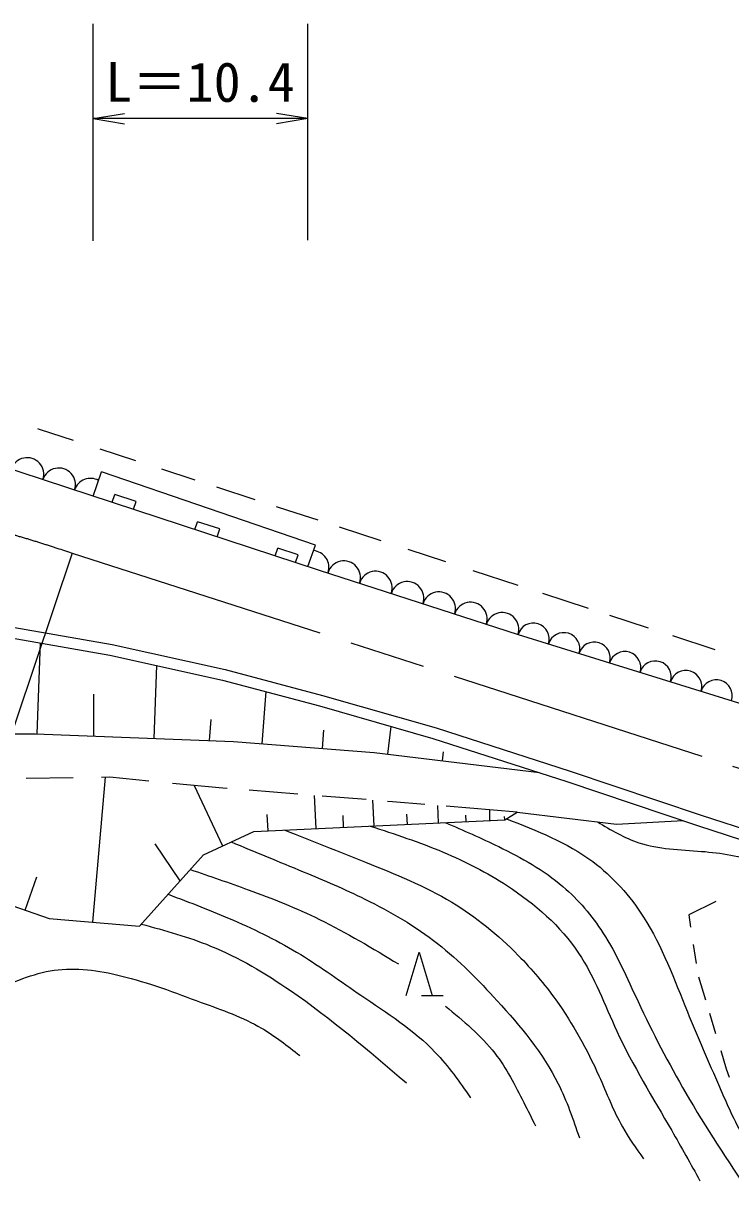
# Model space of a CAD drawing. Units: millimetres, scale not verified. Extents: x 40000 to 680000, y 20000 to 380000.
# Drawn here: x 290210 to 322796, y 269212 to 323824 of the extents above; entities that cross this region are included whole.
import ezdxf
from ezdxf.enums import TextEntityAlignment as Align

# ---------------------------------------------------------------- set-up
doc = ezdxf.new("R2010")
doc.units = ezdxf.units.MM
doc.header["$LTSCALE"] = 1000
doc.linetypes.add('CHAIN', pattern=[18.5, 12, -1.5, 3.5, -1.5])
for name, color, linetype, lineweight in [('M-BGD', 7, 'Continuous', 25), ('M-BMK', 2, 'CHAIN', 13), ('M-STR-HTXT', 7, 'Continuous', 13), ('M-STR-STR3', 7, 'Continuous', 25)]:
    doc.layers.add(name, color=color, linetype=linetype, lineweight=lineweight)
doc.styles.add('ＭＳ ゴシック', font='')
doc.styles.get('ＭＳ ゴシック').set_extended_font_data('MS Gothic')

msp = doc.modelspace()

# ---------------------------------------------------------------- linework, layer by layer
at = {"layer": 'M-BGD'}
for p, q in [((290943, 305104), (290864, 305127)), ((292513, 304592), (290943, 305104)), ((295387, 303654), (293735, 304193)), ((288178, 303746), (303842, 298606)), ((298113, 302765), (296576, 303266)), ((295393, 301776), (294414, 302097)), ((300891, 301858), (299123, 302435)), ((302387, 301370), (301872, 301538)), ((303786, 300914), (302387, 301370)), ((299251, 300510), (298224, 300847)), ((306691, 299965), (304766, 300594)), ((302868, 299323), (301925, 299632)), ((309680, 298990), (307943, 299557)), ((303842, 298606), (313008, 295648)), ((313016, 297901), (310944, 298578)), ((316258, 296843), (314153, 297530)), ((288893, 296124), (294285, 295174)), ((319026, 295940), (317238, 296523)), ((288814, 295630), (294188, 294683)), ((313008, 295648), (332697, 289537)), ((322100, 294936), (320142, 295575)), ((290972, 295250), (290820, 291057)), ((294285, 295174), (299500, 294024)), ((294188, 294683), (299382, 293538)), ((296330, 294211), (296205, 290847)), ((299500, 294024), (303986, 292831)), ((299382, 293538), (303853, 292349)), ((293438, 290955), (293438, 292881)), ((301369, 293010), (301191, 290602)), ((303986, 292831), (309224, 291328)), ((303853, 292349), (309078, 290850)), ((298782, 290747), (298855, 291722)), ((303985, 290384), (304048, 291231)), ((307147, 291404), (306990, 290122)), ((309224, 291328), (315411, 289340)), ((283137, 291060), (290748, 291060)), ((290748, 291060), (299881, 290704)), ((299881, 290704), (306376, 290197)), ((309078, 290850), (315255, 288865)), ((306376, 290197), (313999, 289268)), ((309518, 289814), (309568, 290226)), ((292497, 289028), (290329, 288992)), ((293961, 289052), (293387, 282363)), ((294180, 289055), (293795, 289049)), ((295981, 288880), (294180, 289055)), ((315411, 289340), (321444, 287306)), ((299390, 288549), (297077, 288774)), ((298074, 288677), (299372, 285886)), ((299600, 288532), (299390, 288549)), ((302848, 288273), (300607, 288452)), ((315255, 288865), (321287, 286832)), ((303610, 288210), (303681, 286687)), ((306001, 288021), (303974, 288183)), ((306301, 287998), (306353, 286810)), ((307221, 287924), (306986, 287943)), ((308716, 287800), (307221, 287924)), ((301480, 286585), (301445, 287332)), ((304964, 286746), (304938, 287293)), ((307904, 286882), (307882, 287346)), ((309294, 287750), (309325, 286948)), ((312967, 287448), (309696, 287719)), ((310610, 287007), (310596, 287298)), ((311697, 287553), (311697, 287058)), ((312402, 287090), (312967, 287448)), ((312967, 287448), (317548, 286888)), ((321444, 287306), (333090, 283505)), ((300820, 286554), (312402, 287090)), ((312392, 287090), (312385, 287248)), ((317548, 286888), (320621, 287056)), ((321287, 286832), (332935, 283030)), ((298497, 285483), (300820, 286554)), ((281705, 285899), (291381, 282535)), ((295550, 282178), (298497, 285483)), ((290274, 282920), (290817, 284461)), ((322133, 283316), (320876, 282702)), ((291381, 282535), (295550, 282178)), ((320876, 282702), (320965, 282139)), ((321089, 281346), (321227, 280469)), ((307849, 278984), (308449, 280984)), ((308449, 280984), (309049, 278984)), ((321326, 279845), (321645, 278789)), ((308549, 278984), (309549, 278984)), ((321833, 278170), (322119, 277228)), ((322356, 276445), (322610, 275608)), ((322610, 275608), (322747, 275223))]:
    msp.add_line(p, q, dxfattribs=at)
at = {"layer": 'M-BGD', "lineweight": 13}
for p, q in [((293417, 302026), (293805, 303151)), ((303666, 299769), (293805, 303151)), ((294291, 301740), (294414, 302097)), ((295269, 301419), (295393, 301776)), ((298101, 300490), (298224, 300847)), ((299128, 300153), (299251, 300510)), ((301802, 299276), (301925, 299632)), ((302745, 298966), (302868, 299323)), ((303313, 298779), (303666, 299769)), ((297422, 284277), (296276, 285978))]:
    msp.add_line(p, q, dxfattribs=at)
at = {"layer": 'M-BGD'}
for centre, radius, start, end in [((290369, 303032), 768, 341.9351, 161.9351), ((291830, 302555), 768, 341.9351, 161.9351), ((293290, 302079), 768, 60.6794, 161.9351), ((303514, 298744), 768, 341.9351, 85.5395), ((304975, 298268), 768, 341.9351, 161.9351), ((306435, 297791), 768, 341.9351, 161.9351), ((307896, 297315), 768, 341.9351, 161.9351), ((309356, 296839), 768, 341.9351, 161.9351), ((310817, 296362), 768, 341.9351, 161.9351), ((312278, 295886), 768, 341.9351, 161.9351), ((313711, 295429), 736, 342.7585, 162.7585), ((315117, 294993), 736, 342.7585, 162.7585), ((316524, 294557), 736, 342.7585, 162.7585), ((317930, 294120), 736, 342.7585, 162.7585), ((319336, 293684), 736, 342.7585, 162.7585), ((320743, 293247), 736, 342.7585, 162.7585), ((322149, 292811), 736, 342.7585, 162.7585)]:
    msp.add_arc(centre, radius, start, end, dxfattribs=at)
for points, knots in [([(306190, 286803), (307324, 286432), (308457, 286060), (309553, 285601), (310579, 285171), (311571, 284663), (312513, 284048), (313787, 283217), (314967, 282190), (315798, 280944), (316537, 279836), (316999, 278554), (317567, 277334), (318306, 275746), (319223, 274261), (320094, 272750), (320535, 271984), (320964, 271212), (321393, 270439)], [0, 0, 0, 0, 1, 1, 1, 2, 2, 2, 3, 3, 3, 4, 4, 4, 5, 5, 5, 6, 6, 6, 6]), ([(309653, 286963), (310478, 286606), (311303, 286249), (312116, 285853), (313165, 285343), (314193, 284769), (315076, 284012), (315789, 283402), (316407, 282672), (316917, 281883), (317563, 280882), (318037, 279786), (318541, 278706), (319215, 277265), (319945, 275853), (320743, 274482), (321668, 272894), (322686, 271360), (323703, 269826)], [0, 0, 0, 0, 1, 1, 1, 2, 2, 2, 3, 3, 3, 4, 4, 4, 5, 5, 5, 6, 6, 6, 6]), ([(312473, 287135), (313870, 286591), (315266, 286047), (316448, 285167), (317373, 284479), (318167, 283585), (318794, 282605), (319663, 281247), (320212, 279725), (320816, 278237), (321288, 277072), (321794, 275928), (322296, 274771), (322637, 273983), (322976, 273190), (323415, 272461), (324137, 271260), (325130, 270236), (326122, 269212)], [0, 0, 0, 0, 1, 1, 1, 2, 2, 2, 3, 3, 3, 4, 4, 4, 5, 5, 5, 6, 6, 6, 6]), ([(316671, 286995), (317292, 286624), (317912, 286253), (318578, 286034), (319487, 285735), (320481, 285718), (321465, 285637), (322374, 285562), (323273, 285431), (324101, 285095), (324391, 284978), (324672, 284835), (324953, 284692)], [0, 0, 0, 0, 1, 1, 1, 2, 2, 2, 3, 3, 3, 4, 4, 4, 4]), ([(302257, 286621), (303496, 286125), (304735, 285629), (305979, 285131), (307337, 284588), (308702, 284042), (309950, 283290), (311071, 282615), (312098, 281774), (313018, 280836), (313648, 280194), (314228, 279506), (314751, 278778), (315533, 277688), (316188, 276506), (316736, 275277), (317089, 274487), (317397, 273678), (317819, 272930), (318109, 272418), (318451, 271934), (318794, 271450)], [0, 0, 0, 0, 1, 1, 1, 2, 2, 2, 3, 3, 3, 4, 4, 4, 5, 5, 5, 6, 6, 6, 7, 7, 7, 7]), ([(299773, 286071), (300880, 285615), (301987, 285159), (303091, 284698), (304051, 284298), (305008, 283894), (305943, 283435), (307124, 282855), (308270, 282185), (309300, 281377), (310295, 280597), (311182, 279687), (312044, 278742), (313120, 277562), (314157, 276325), (314859, 274916), (315255, 274122), (315544, 273273), (315834, 272425)], [0, 0, 0, 0, 1, 1, 1, 2, 2, 2, 3, 3, 3, 4, 4, 4, 5, 5, 5, 6, 6, 6, 6]), ([(297886, 284797), (298781, 284495), (299676, 284193), (300565, 283868), (301680, 283460), (302785, 283018), (303849, 282496), (305102, 281883), (306299, 281161), (307495, 280439)], [0, 0, 0, 0, 1, 1, 1, 2, 2, 2, 3, 3, 3, 3]), ([(296868, 283656), (297878, 283274), (298887, 282891), (299879, 282460), (300946, 281996), (301993, 281476), (302983, 280872), (303935, 280290), (304835, 279631), (305763, 278995), (306959, 278175), (308204, 277395), (309192, 276360), (309798, 275725), (310307, 274996), (310816, 274266)], [0, 0, 0, 0, 1, 1, 1, 2, 2, 2, 3, 3, 3, 4, 4, 4, 5, 5, 5, 5]), ([(295641, 282280), (296721, 281985), (297801, 281689), (298832, 281269), (300131, 280739), (301351, 280011), (302514, 279211), (304397, 277916), (306127, 276434), (307856, 274952)], [0, 0, 0, 0, 1, 1, 1, 2, 2, 2, 3, 3, 3, 3]), ([(288760, 279175), (289695, 279593), (290629, 280011), (291612, 280150), (292617, 280292), (293672, 280142), (294681, 279897), (295963, 279586), (297169, 279120), (298399, 278670), (299348, 278322), (300312, 277984), (301178, 277479), (301801, 277115), (302374, 276665), (302947, 276215)], [0, 0, 0, 0, 1, 1, 1, 2, 2, 2, 3, 3, 3, 4, 4, 4, 5, 5, 5, 5]), ([(309661, 278489), (310480, 277817), (311299, 277145), (311935, 276323), (312470, 275633), (312875, 274838), (313271, 274049), (313453, 273687), (313633, 273327), (313813, 272966)], [0, 0, 0, 0, 1, 1, 1, 2, 2, 2, 3, 3, 3, 3])]:
    msp.add_open_spline(points, degree=3, knots=knots, dxfattribs=at)
at = {"layer": 'M-BMK'}
msp.add_line((292448, 299397), (376047, 272427), dxfattribs=at)
msp.add_open_spline([(282507, 301580), (283401, 301448), (284296, 301317), (285190, 301183), (285376, 301156), (285562, 301128), (285747, 301099), (285933, 301070), (286118, 301039), (286303, 301008), (287414, 300818), (288518, 300580), (289604, 300282), (290561, 300019), (291505, 299708), (292448, 299397)], degree=3, knots=[0, 0, 0, 0, 1, 1, 1, 2, 2, 2, 3, 3, 3, 4, 4, 4, 5, 5, 5, 5], dxfattribs=at)
at = {"layer": 'M-STR-HTXT'}
msp.add_line((292448, 299397), (282943, 271100), dxfattribs=at)
at = {"layer": 'M-STR-STR3'}
for p, q in [((293414, 313805), (293414, 323824)), ((303313, 313830), (303313, 323823)), ((293414, 319442), (294863, 319683)), ((303314, 319442), (301865, 319683)), ((303313, 319442), (293414, 319442)), ((293414, 319442), (294863, 319200)), ((303314, 319442), (301865, 319200))]:
    msp.add_line(p, q, dxfattribs=at)

# ---------------------------------------------------------------- texts
at = {"layer": 'M-STR-STR3', "style": 'ＭＳ ゴシック'}
msp.add_text('L＝10.4', height=1833, dxfattribs=at).set_placement((293976, 319668), align=Align.BOTTOM_LEFT)

doc.saveas('drawing.dxf')
